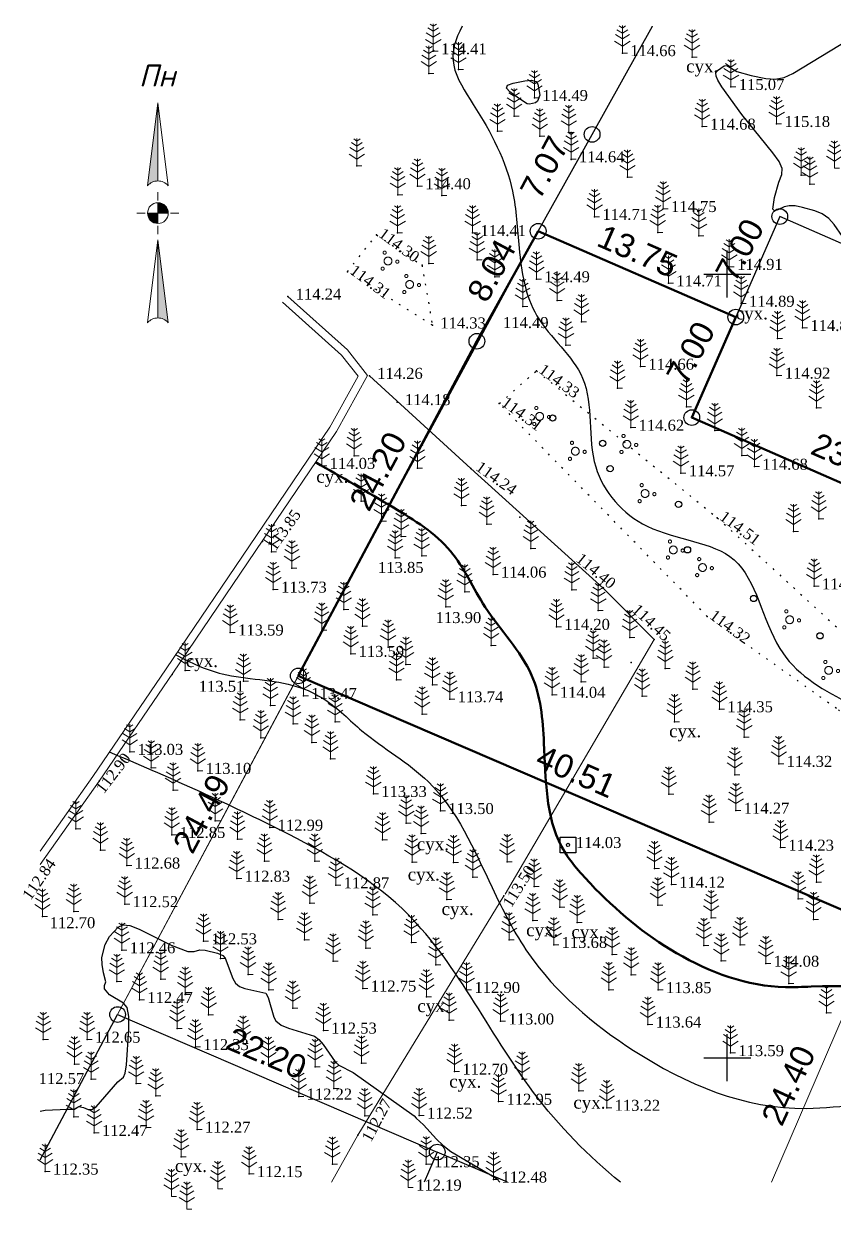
# Model space of a CAD drawing. Header units: millimetres. Extents: x 5405405.1 to 5405491.6, y 5524890.3 to 5524967.4.
# Drawn here: x 5405405.1 to 5405456.8, y 5524890.3 to 5524966 of the extents above; entities that cross this region are included whole.
import ezdxf
from ezdxf.enums import TextEntityAlignment as Align

# ---------------------------------------------------------------- set-up
doc = ezdxf.new("R2010")
doc.units = ezdxf.units.MM
doc.set_wipeout_variables(frame=1)
doc.linetypes.add('HIDDEN', pattern=[0.5, 0, -0.5])
doc.linetypes.add('суцільна', pattern=[50, 50, 0])
for name, color, linetype, lineweight in [('#Лист (текст_ПН)', 250, 'Continuous', 0), ('#Штамп', 250, 'Continuous', 0), ('11900000', 1, 'Continuous', 30), ('82323000', 185, 'Сеточный', 20), ('Контур', 7, 'HIDDEN', 30), ('ограждение', 7, 'ZABOR', 20), ('Ограждения', 7, 'ЗаборДерПр', 20), ('ТОЧКИ', 7, 'Continuous', 30), ('усл. знак', 7, 'суцільна', 20)]:
    doc.layers.add(name, color=color, linetype=linetype, lineweight=lineweight)
for name, color, linetype in [('SC007', 7, 'Continuous'), ('горизонтали', 42, 'Continuous'), ('Ділянки_Межі', 10, 'Continuous'), ('надписи', 7, 'Continuous'), ('отметки', 7, 'Continuous'), ('промеры', 185, 'Continuous'), ('Растительность', 7, 'Continuous')]:
    doc.layers.add(name, color=color, linetype=linetype)
doc.styles.get("Standard").update_dxf_attribs({"font": 'arial.ttf'})
doc.styles.add('times', font='times.ttf')
doc.styles.add('Мой_Топо', font='isocpeui.ttf')
doc.linetypes.add('ZABOR', pattern='A,1,-0.1,[132,ltypeshp.shx,S=0.25,R=0,X=-0.1,Y=0],-0.4,1', length=2.5)
doc.linetypes.add('ЗаборДерПр', pattern='A,1,[130,ltypeshp.shx,S=0.25,R=0,X=0,Y=-0.25],1.5', length=2.5)
doc.linetypes.add('Сеточный', pattern='A,2.2,["<",Standard,S=0.5,R=90,X=0,Y=0],2.2,["<",Standard,S=0.5,R=270,X=-0.5,Y=0],0.1', length=4.5)

# ---------------------------------------------------------------- blocks, each defined once
blk = doc.blocks.new('A$C51FE15A3')
at = {"layer": 'Растительность', "color": 94, "lineweight": 0}
for points in [[(-0.201, 1.726), (0, 1.584), (0.201, 1.726)], [(0, 1.75), (0, 0), (0.319, 0)], [(-0.447, 1.172), (0, 0.895), (0.447, 1.172)], [(-0.343, 1.489), (0, 1.267), (0.343, 1.489)], [(-0.493, 0.753), (0, 0.444), (0.493, 0.753)]]:
    blk.add_lwpolyline(points, dxfattribs=at)
blk = doc.blocks.new('SYMBOL902')
at = {"layer": 'SC007'}
blk.add_lwpolyline([(-1.25, -1.25), (-1.25, 1.25), (1.25, 1.25), (1.25, -1.25)], close=True, dxfattribs=at)
blk.add_circle((0, 0), 0.25, dxfattribs=at)
blk = doc.blocks.new('A$C72385B22')
at = {"layer": 'усл. знак'}
for centre, radius in [((0, 0), 0.625), ((-0.02, 1.49), 0.25), ((-1.29, -0.64), 0.25), ((1.28, -0.76), 0.25)]:
    blk.add_circle(centre, radius, dxfattribs=at)
blk = doc.blocks.new('*U5')
at = {"color": 0}
for points in [[(-0.113, 0), (-0.109, -0.029), (-0.097, -0.056)], [(-0.113, 0), (-0.097, -0.056), (0, 0)], [(-0.097, -0.056), (0, -0.113), (0, 0)], [(-0.097, -0.056), (-0.08, -0.08), (-0.056, -0.097)], [(-0.097, -0.056), (-0.056, -0.097), (0, -0.113)], [(-0.056, -0.097), (-0.029, -0.109), (0, -0.113)]]:
    blk.add_solid(points, dxfattribs=at)
blk = doc.blocks.new('*U6')
at = {"color": 0}
for points in [[(0, 0), (0.097, 0.056), (0, 0.113)], [(0.097, 0.056), (0.029, 0.109), (0, 0.113)], [(0, 0), (0.113, 0), (0.097, 0.056)], [(0.097, 0.056), (0.056, 0.097), (0.029, 0.109)], [(0.097, 0.056), (0.08, 0.08), (0.056, 0.097)], [(0.113, 0), (0.109, 0.029), (0.097, 0.056)]]:
    blk.add_solid(points, dxfattribs=at)
blk = doc.blocks.new('*U7')
at = {"color": 0}
for points in [[(0, -1.136), (0.021, -1.138), (0, -0.288)], [(0.021, -1.138), (0.042, -1.142), (0, -0.288)], [(0.042, -1.142), (0.062, -1.15), (0, -0.288)], [(0.062, -1.15), (0.081, -1.16), (0, -0.288)], [(0.081, -1.16), (0.098, -1.173), (0, -0.288)], [(0.098, -1.173), (0.113, -1.188), (0, -0.288)]]:
    blk.add_solid(points, dxfattribs=at)
blk = doc.blocks.new('*U8')
at = {"color": 0}
for points in [[(-0.113, 0.297), (-0.098, 0.312), (0, 1.197)], [(-0.098, 0.312), (-0.081, 0.325), (0, 1.197)], [(-0.081, 0.325), (-0.062, 0.335), (0, 1.197)], [(-0.062, 0.335), (-0.042, 0.343), (0, 1.197)], [(-0.042, 0.343), (-0.021, 0.347), (0, 1.197)], [(-0.021, 0.347), (0, 0.349), (0, 1.197)]]:
    blk.add_solid(points, dxfattribs=at)
blk = doc.blocks.new('#Північ')
at = {"color": 7}
blk.add_wipeout([(-2.901, 10.635), (2.901, 10.635), (2.901, -7.981), (-2.901, -7.981)], dxfattribs=at).dxf.layer = '#Лист (текст_ПН)'
at = {"layer": '#Лист (текст_ПН)'}
for p, q in [((-0.663, 1.748), (0, 7.043)), ((0, 7.043), (0, 2.052)), ((0, 7.043), (0.663, 1.748)), ((0, 1.337), (0, 0.807)), ((-1.337, 0), (-0.807, 0)), ((-0.662, 0), (0.662, 0)), ((0, 0.662), (0, -0.662)), ((1.337, 0), (0.807, 0)), ((0, -1.337), (0, -0.807)), ((-0.663, -6.99), (0, -1.695)), ((0, -1.695), (0.663, -6.99)), ((0, -1.695), (0, -6.686))]:
    blk.add_line(p, q, dxfattribs=at)
at = {"layer": '#Лист (текст_ПН)', "flags": 128}
for points in [[(0, 7.043), (-0.663, 1.748, -0.218585), (0, 2.052)], [(0, 0), (-0.662, 0, 0.414214), (0, -0.662)]]:
    blk.add_lwpolyline(points, format="xyb", close=True, dxfattribs=at)
at = {"layer": '#Лист (текст_ПН)'}
blk.add_circle((0, 0), 0.662, dxfattribs=at)
for centre in [(0, 1.178), (0, -7.56)]:
    blk.add_arc(centre, 0.874, 40.67981, 139.32019, dxfattribs=at)
at = {"layer": '#Лист (текст_ПН)', "xscale": 5.883850111352785, "yscale": 5.883850111352785, "zscale": 5.883850111352785}
for name in ['*U8', '*U5', '*U6', '*U7']:
    blk.add_blockref(name, (0, 0), dxfattribs=at)
at = {"layer": '#Лист (текст_ПН)', "style": 'Мой_Топо'}
blk.add_text('Пн', height=1.4, dxfattribs=at).set_placement((-1.217, 8.077))

msp = doc.modelspace()

# ---------------------------------------------------------------- linework, layer by layer
at = {"layer": '11900000', "color": 7}
for points in [[(5405450, 5524948.5, 0), (5405450, 5524951.5, 0)], [(5405450, 5524948.5, 0), (5405450, 5524951.5, 0)], [(5405448.5, 5524950, 0), (5405451.5, 5524950, 0)], [(5405448.5, 5524950, 0), (5405451.5, 5524950, 0)], [(5405450, 5524898.5, 0), (5405450, 5524901.5, 0)], [(5405450, 5524898.5, 0), (5405450, 5524901.5, 0)], [(5405448.5, 5524900, 0), (5405451.5, 5524900, 0)], [(5405448.5, 5524900, 0), (5405451.5, 5524900, 0)]]:
    msp.add_polyline3d(points, dxfattribs=at)
at = {"layer": '82323000', "color": 7}
for points, elevation in [([(5405427.17, 5524943.514), (5405433.636, 5524937.599), (5405442.087, 5524929.95), (5405445.347, 5524926.687), (5405435.83, 5524910.43)], 114.265), ([(5405435.741, 5524910.343), (5405426.441, 5524895.071), (5405424.754, 5524892.056)], 114.18)]:
    msp.add_lwpolyline(points, dxfattribs=dict(at, elevation=elevation))
at = {"layer": 'горизонтали', "color": 32}
for points in [[(5405457.887, 5524951.622, 115), (5405456.827, 5524953.152, 115), (5405456.477, 5524953.552, 115), (5405456.067, 5524953.842, 115), (5405455.587, 5524954.032, 115), (5405454.807, 5524954.252, 115), (5405454.337, 5524954.342, 115), (5405453.947, 5524954.352, 115), (5405453.637, 5524954.282, 115), (5405453.237, 5524954.092, 115), (5405453.027, 5524954.042, 115), (5405452.917, 5524954.142, 115), (5405453.017, 5524954.872, 115), (5405453.287, 5524955.852, 115), (5405453.477, 5524956.342, 115), (5405453.497, 5524956.722, 115), (5405453.307, 5524957.182, 115), (5405452.917, 5524957.732, 115), (5405450.937, 5524960.182, 115), (5405449.667, 5524961.942, 115), (5405449.397, 5524962.362, 115), (5405449.287, 5524962.622, 115), (5405449.277, 5524962.832, 115), (5405449.387, 5524962.992, 115), (5405449.807, 5524963.292, 115), (5405449.977, 5524963.302, 115), (5405450.617, 5524962.912, 115), (5405451.537, 5524962.662, 115), (5405452.457, 5524962.482, 115), (5405453.057, 5524962.432, 115), (5405453.637, 5524962.532, 115), (5405454.197, 5524962.792, 115), (5405458.957, 5524965.682, 115)], [(5405406.166, 5524896.587, 112.5), (5405406.487, 5524896.662, 112.5), (5405407.907, 5524896.722, 112.5), (5405408.337, 5524896.732, 112.5), (5405408.627, 5524896.892, 112.5), (5405408.937, 5524896.822, 112.5), (5405409.237, 5524896.702, 112.5), (5405409.457, 5524896.702, 112.5), (5405409.737, 5524896.872, 112.5), (5405411.117, 5524898.472, 112.5), (5405411.477, 5524898.762, 112.5), (5405411.597, 5524899.012, 112.5), (5405411.687, 5524899.542, 112.5), (5405411.837, 5524901.802, 112.5), (5405411.837, 5524902.632, 112.5), (5405411.717, 5524903.202, 112.5), (5405411.477, 5524903.492, 112.5), (5405410.597, 5524904.022, 112.5), (5405410.277, 5524904.402, 112.5), (5405410.277, 5524904.602, 112.5), (5405410.357, 5524904.852, 112.5), (5405410.217, 5524905.412, 112.5), (5405410.117, 5524905.942, 112.5), (5405410.097, 5524906.402, 112.5), (5405410.327, 5524907.232, 112.5), (5405410.597, 5524907.732, 112.5), (5405411.147, 5524908.342, 112.5), (5405411.457, 5524908.482, 112.5), (5405411.897, 5524908.442, 112.5), (5405412.487, 5524908.202, 112.5), (5405414.537, 5524907.182, 112.5), (5405415.597, 5524906.782, 112.5), (5405415.987, 5524906.772, 112.5), (5405416.347, 5524906.882, 112.5), (5405416.697, 5524906.872, 112.5), (5405417.477, 5524906.672, 112.5), (5405417.827, 5524906.522, 112.5), (5405417.977, 5524906.362, 112.5), (5405418.467, 5524905.052, 112.5), (5405418.637, 5524904.752, 112.5), (5405418.897, 5524904.542, 112.5), (5405419.237, 5524904.412, 112.5), (5405420.557, 5524904.122, 112.5), (5405420.707, 5524903.842, 112.5), (5405421.087, 5524902.592, 112.5), (5405421.207, 5524902.352, 112.5), (5405421.547, 5524902.082, 112.5), (5405422.017, 5524901.882, 112.5), (5405423.667, 5524901.372, 112.5), (5405423.947, 5524901.172, 112.5), (5405424.227, 5524900.852, 112.5), (5405424.997, 5524899.752, 112.5), (5405425.217, 5524899.532, 112.5), (5405426.147, 5524899.062, 112.5), (5405430.037, 5524896.292, 112.5), (5405430.167, 5524896.142, 112.5), (5405430.627, 5524895.732, 112.5), (5405431.447, 5524894.812, 112.5), (5405431.857, 5524894.422, 112.5), (5405432.377, 5524894.022, 112.5), (5405435.147, 5524892.392, 112.5), (5405435.307, 5524892.272, 112.5), (5405435.496, 5524892.056, 112.5)]]:
    msp.add_polyline3d(points, dxfattribs=at)
msp.add_polyline3d([(5405438.047, 5524961.412, 114.5), (5405437.907, 5524961.022, 114.5), (5405437.767, 5524960.912, 114.5), (5405437.397, 5524960.832, 114.5), (5405437.237, 5524960.862, 114.5), (5405436.677, 5524961.212, 114.5), (5405436.127, 5524961.622, 114.5), (5405435.917, 5524961.862, 114.5), (5405435.987, 5524962.052, 114.5), (5405436.337, 5524962.172, 114.5), (5405437.097, 5524962.322, 114.5), (5405437.517, 5524962.362, 114.5), (5405437.797, 5524962.292, 114.5), (5405437.927, 5524962.122, 114.5), (5405438.047, 5524961.412, 114.5)], close=True, dxfattribs=at)
for points, knots in [([(5405433.102, 5524965.809), (5405432.628, 5524964.995), (5405432.152, 5524963.315), (5405434.505, 5524959.837), (5405436.467, 5524956.149), (5405436.671, 5524951.392), (5405437.369, 5524946.928), (5405441.86, 5524943.511), (5405440.684, 5524937.671), (5405444.794, 5524933.035), (5405451.566, 5524932.913), (5405452.841, 5524923.414), (5405462.376, 5524921.694), (5405467.678, 5524915.219), (5405474.332, 5524911.065), (5405480.954, 5524910.859), (5405487.202, 5524910.737), (5405488.436, 5524913.394), (5405488.91, 5524914.146)], [563.661702, 563.661702, 563.661702, 563.661702, 566.458675, 569.254458, 575.329889, 578.985082, 583.444079, 588.386683, 594.103196, 599.108283, 605.048663, 611.412942, 622.521559, 629.692846, 636.424411, 645.037599, 650.155211, 652.763033, 652.763033, 652.763033, 652.763033]), ([(5405414.818, 5524925.709), (5405415.772, 5524925.193), (5405418.223, 5524924.084), (5405421.698, 5524924.182), (5405424.74, 5524922.757), (5405427.138, 5524920.233), (5405432.042, 5524917.524), (5405434.513, 5524911.736), (5405437.788, 5524905.243), (5405444.44, 5524899.573), (5405453.206, 5524895.816), (5405462.487, 5524898.046), (5405468.665, 5524890.189), (5405477.912, 5524894.346), (5405484.864, 5524893.645), (5405488.147, 5524892.418), (5405488.91, 5524892.111)], [2.090237, 2.090237, 2.090237, 2.090237, 5.312599, 10.182619, 12.112589, 15.209294, 20.531766, 28.423343, 33.238106, 42.351864, 53.987263, 60.5812, 68.695045, 78.614199, 86.783744, 89.281601, 89.281601, 89.281601, 89.281601]), ([(5405443.203, 5524892.056), (5405441.138, 5524893.725), (5405435.846, 5524899.145), (5405431.385, 5524909.209), (5405420.694, 5524915.101), (5405414.239, 5524917.947), (5405410.59, 5524919.503)], [282.027126, 282.027126, 282.027126, 282.027126, 289.957635, 304.382942, 313.620797, 325.584809, 325.584809, 325.584809, 325.584809])]:
    msp.add_open_spline(points, degree=3, knots=knots, dxfattribs=at)
at = {"layer": 'горизонтали', "color": 32, "lineweight": 50}
msp.add_open_spline([(5405488.91, 5524899.78), (5405487.089, 5524900.575), (5405483.378, 5524904.35), (5405475.07, 5524904.101), (5405465.673, 5524904.056), (5405458.644, 5524904.734), (5405451.834, 5524904.358), (5405446.555, 5524906.313), (5405442.168, 5524910.026), (5405438.386, 5524914.341), (5405438.447, 5524919.318), (5405437.93, 5524924.895), (5405434.484, 5524928.293), (5405432.616, 5524932.718), (5405428.364, 5524935.336), (5405425.389, 5524937.054), (5405423.745, 5524937.988)], degree=3, knots=[238.387338, 238.387338, 238.387338, 238.387338, 244.213134, 253.624228, 261.428369, 272.933051, 274.584334, 281.85809, 288.915218, 291.908367, 298.615428, 303.009483, 308.272559, 312.478888, 317.055186, 322.755025, 322.755025, 322.755025, 322.755025], dxfattribs=at)
at = {"layer": 'Ділянки_Межі', "lineweight": 25}
for points in [[(5405476.152, 5524965.809), (5405468.029, 5524947.243), (5405453.355, 5524953.667), (5405450.548, 5524947.255), (5405437.94, 5524952.731)], [(5405437.94, 5524952.731), (5405441.382, 5524958.909), (5405445.225, 5524965.809)], [(5405488.91, 5524938.101), (5405485.638, 5524939.534), (5405468.029, 5524947.243), (5405453.355, 5524953.667), (5405450.548, 5524947.255), (5405447.741, 5524940.842), (5405469.694, 5524931.231), (5405488.91, 5524922.818)], [(5405435.982, 5524892.056), (5405431.505, 5524893.983), (5405430.672, 5524892.056)]]:
    msp.add_lwpolyline(points, dxfattribs=at)
at = {"layer": 'Ділянки_Межі', "lineweight": 50}
msp.add_lwpolyline([(5405422.638, 5524924.363), (5405434.03, 5524945.71), (5405437.94, 5524952.731), (5405450.548, 5524947.255), (5405447.741, 5524940.842), (5405469.694, 5524931.231), (5405459.846, 5524908.351)], close=True, dxfattribs=at)
at = {"layer": 'Ділянки_Межі', "lineweight": 0}
for points in [[(5405411.109, 5524902.76), (5405422.638, 5524924.363), (5405459.846, 5524908.351), (5405452.833, 5524892.056)], [(5405452.833, 5524892.056), (5405459.846, 5524908.351), (5405488.91, 5524895.844)], [(5405435.982, 5524892.056), (5405431.505, 5524893.983), (5405411.109, 5524902.76)]]:
    msp.add_lwpolyline(points, dxfattribs=at)
at = {"layer": 'Ділянки_Межі'}
msp.add_lwpolyline([(5405406.166, 5524893.497), (5405411.109, 5524902.76), (5405431.505, 5524893.983), (5405430.672, 5524892.056)], dxfattribs=at)
at = {"layer": 'Контур', "color": 7, "linetype": 'HIDDEN'}
for points, elevation in [([(5405425.779, 5524950.149), (5405427.618, 5524952.495), (5405430.531, 5524950.561), (5405431.195, 5524946.729), (5405425.779, 5524950.149)], 114.311), ([(5405475.316, 5524907.356), (5405456.979, 5524922.281), (5405448.731, 5524928.148), (5405435.462, 5524941.734), (5405437.83, 5524943.827), (5405449.367, 5524934.449), (5405459.02, 5524925.611), (5405470.07, 5524917.59), (5405479.143, 5524909.781)], 113.339)]:
    msp.add_lwpolyline(points, dxfattribs=dict(at, elevation=elevation))
at = {"layer": 'ограждение', "color": 7, "linetype": 'ЗаборДерПр'}
for points, elevation in [([(5405406.166, 5524893.497), (5405411.407, 5524903.317), (5405417.815, 5524915.325), (5405427.002, 5524932.527), (5405437.933, 5524952.734), (5405443.298, 5524962.351), (5405445.224, 5524965.809)], 107.24), ([(5405421.974, 5524948.569), (5405425.767, 5524945.17), (5405427.046, 5524943.529), (5405425.074, 5524939.947)], 101.569), ([(5405425.074, 5524939.947), (5405420.38, 5524933.03), (5405414.63, 5524924.54), (5405409.936, 5524917.657), (5405406.166, 5524912.324)], 101.569)]:
    msp.add_lwpolyline(points, dxfattribs=dict(at, elevation=elevation))
at = {"layer": 'ограждение', "color": 7, "linetype": 'ByBlock', "elevation": 101.569}
msp.add_lwpolyline([(5405424.66, 5524940.228), (5405419.966, 5524933.311), (5405414.216, 5524924.821), (5405409.525, 5524917.942), (5405406.166, 5524913.19)], dxfattribs=at)
at = {"layer": 'Ограждения', "color": 7, "linetype": 'ByBlock', "ltscale": 0.4, "elevation": 101.569}
msp.add_lwpolyline([(5405421.64, 5524948.197), (5405425.4, 5524944.827), (5405426.449, 5524943.482), (5405424.636, 5524940.188)], dxfattribs=at)
at = {"layer": 'отметки', "color": 7}
for p in [(5405431.249, 5524964.219, 114.41), (5405443.312, 5524964.099, 114.657), (5405447.755, 5524963.843, 114.919), (5405430.967, 5524962.799, 114.406), (5405432.859, 5524963.044, 114.514), (5405450.239, 5524961.94, 115.065), (5405437.706, 5524961.244, 114.489), (5405436.409, 5524960.078, 114.518), (5405435.339, 5524959.108, 114.508), (5405439.894, 5524959.026, 114.601), (5405448.409, 5524959.412, 114.68), (5405453.155, 5524959.582, 115.181), (5405438.04, 5524958.8, 114.566), (5405426.376, 5524956.893, 114.447), (5405440.038, 5524957.312, 114.632), (5405440.039, 5524957.327, 114.641), (5405443.635, 5524956.175, 114.708), (5405454.726, 5524956.312, 115.065), (5405430.236, 5524955.609, 114.399), (5405455.279, 5524955.728, 115.03), (5405428.986, 5524955.046, 114.358), (5405431.803, 5524955.007, 114.374), (5405441.541, 5524953.655, 114.709), (5405445.917, 5524954.155, 114.745), (5405427.618, 5524952.495, 114.296), (5405428.973, 5524952.629, 114.378), (5405433.759, 5524952.621, 114.412), (5405445.566, 5524952.653, 114.833), (5405448.197, 5524952.435, 114.802), (5405430.956, 5524950.676, 114.402), (5405434.041, 5524950.906, 114.416), (5405425.779, 5524950.149, 114.311), (5405430.531, 5524950.561, 114.385), (5405435.183, 5524949.815, 114.43), (5405450.135, 5524950.466, 114.906), (5405437.83, 5524949.677, 114.489), (5405446.253, 5524949.413, 114.708), (5405421.974, 5524948.569, 114.237), (5405439.151, 5524948.32, 114.543), (5405436.959, 5524947.929, 114.489), (5405450.893, 5524948.112, 114.894), (5405440.7, 5524946.956, 114.513), (5405431.195, 5524946.729, 114.329), (5405454.809, 5524946.565, 114.834), (5405439.715, 5524945.457, 114.509), (5405453.219, 5524945.885, 114.89), (5405437.83, 5524943.827, 114.335), (5405444.473, 5524944.1, 114.662), (5405427.17, 5524943.514, 114.265), (5405453.174, 5524943.527, 114.916), (5405443.006, 5524942.711, 114.583), (5405428.938, 5524941.836, 114.18), (5405435.462, 5524941.734, 114.308), (5405447.394, 5524941.522, 114.643), (5405455.702, 5524941.456, 114.962), (5405443.846, 5524940.202, 114.624), (5405449.214, 5524940.008, 114.651), (5405424.139, 5524937.769, 114.025), (5405426.203, 5524938.412, 114.049), (5405450.927, 5524938.429, 114.673), (5405451.739, 5524937.712, 114.679), (5405430.242, 5524937.607, 114.149), (5405433.636, 5524937.599, 114.245), (5405447.052, 5524937.299, 114.573), (5405426.643, 5524935.51, 113.976), (5405433.044, 5524935.228, 114.171), (5405427.95, 5524934.235, 113.921), (5405434.659, 5524934.045, 114.198), (5405436.781, 5524934.481, 114.271), (5405449.367, 5524934.449, 114.513), (5405455.841, 5524934.387, 114.758), (5405429.196, 5524933.248, 113.927), (5405454.231, 5524933.578, 114.764), (5405420.348, 5524932.94, 113.853), (5405437.468, 5524932.5, 114.3), (5405420.935, 5524932.284, 113.805), (5405428.818, 5524931.891, 113.846), (5405430.509, 5524932.023, 113.908), (5405422.234, 5524931.246, 113.788), (5405435.062, 5524930.834, 114.056), (5405421.043, 5524929.877, 113.729), (5405433.255, 5524929.722, 114.008), (5405440.086, 5524929.846, 114.325), (5405442.087, 5524929.95, 114.396), (5405455.548, 5524930.082, 114.711), (5405432.042, 5524928.769, 113.905), (5405425.538, 5524928.6, 113.71), (5405441.776, 5524928.535, 114.341), (5405448.731, 5524928.148, 114.316), (5405418.3, 5524927.142, 113.592), (5405424.14, 5524927.272, 113.652), (5405426.727, 5524927.545, 113.689), (5405439.109, 5524927.501, 114.199), (5405443.787, 5524926.813, 114.392), (5405445.347, 5524926.687, 114.448), (5405425.983, 5524925.779, 113.586), (5405428.363, 5524926.195, 113.691), (5405434.944, 5524926.31, 113.947), (5405429.508, 5524925.097, 113.688), (5405441.448, 5524925.504, 114.259), (5405442.142, 5524924.912, 114.218), (5405443.88, 5524925.214, 114.418), (5405414.598, 5524924.453, 113.496), (5405415.42, 5524924.714, 113.443), (5405428.899, 5524924.107, 113.67), (5405446.049, 5524924.842, 114.426), (5405419.134, 5524924.018, 113.512), (5405431.19, 5524923.79, 113.699), (5405440.687, 5524923.987, 114.223), (5405447.804, 5524923.519, 114.395), (5405422.962, 5524923.093, 113.47), (5405432.308, 5524922.88, 113.737), (5405438.824, 5524923.164, 114.04), (5405444.575, 5524923.062, 114.307), (5405420.859, 5524922.472, 113.411), (5405430.54, 5524921.929, 113.584), (5405449.506, 5524922.247, 114.353), (5405418.939, 5524921.559, 113.322), (5405422.301, 5524921.302, 113.434), (5405424.986, 5524921.428, 113.496), (5405446.639, 5524921.44, 114.366), (5405420.252, 5524920.419, 113.338), (5405451.09, 5524920.456, 114.293), (5405423.51, 5524920.125, 113.421), (5405411.888, 5524919.525, 113.028), (5405424.693, 5524919.076, 113.381), (5405413.253, 5524918.489, 113.044), (5405416.23, 5524918.312, 113.103), (5405450.485, 5524918.057, 114.244), (5405453.292, 5524918.761, 114.322), (5405409.936, 5524917.657, 112.896), (5405414.645, 5524917.078, 112.915), (5405427.427, 5524916.838, 113.327), (5405446.274, 5524916.818, 114.27), (5405417.334, 5524915.127, 112.929), (5405431.7, 5524915.751, 113.499), (5405448.84, 5524915.029, 114.234), (5405450.555, 5524915.77, 114.274), (5405408.451, 5524914.614, 112.795), (5405420.815, 5524914.691, 112.99), (5405429.526, 5524914.976, 113.289), (5405430.471, 5524914.319, 113.319), (5405414.575, 5524914.226, 112.854), (5405418.757, 5524913.952, 112.921), (5405428.018, 5524913.909, 113.145), (5405410.013, 5524913.255, 112.704), (5405453.403, 5524913.414, 114.23), (5405411.694, 5524912.272, 112.683), (5405420.479, 5524912.546, 112.882), (5405420.48, 5524912.544, 112.875), (5405423.687, 5524912.544, 112.968), (5405429.897, 5524912.486, 113.207), (5405432.549, 5524912.453, 113.446), (5405435.968, 5524912.509, 113.721), (5405445.365, 5524912.073, 114.222), (5405418.709, 5524911.434, 112.829), (5405433.782, 5524911.534, 113.466), (5405425.034, 5524911.009, 112.871), (5405437.681, 5524910.938, 113.809), (5405446.437, 5524911.055, 114.117), (5405455.693, 5524911.206, 114.193), (5405411.563, 5524909.811, 112.522), (5405423.383, 5524909.855, 112.76), (5405432.121, 5524910.092, 113.127), (5405435.741, 5524910.343, 113.504), (5405445.582, 5524909.746, 114.177), (5405454.521, 5524910.136, 114.133), (5405406.313, 5524909.019, 112.695), (5405408.312, 5524909.338, 112.584), (5405427.383, 5524909.118, 112.929), (5405439.318, 5524909.62, 113.846), (5405421.358, 5524908.82, 112.732), (5405437.592, 5524908.752, 113.665), (5405440.436, 5524908.627, 113.86), (5405448.976, 5524908.935, 114.177), (5405455.507, 5524908.825, 114.136), (5405423.026, 5524907.526, 112.708), (5405436.088, 5524907.521, 113.445), (5405411.388, 5524906.869, 112.464), (5405416.595, 5524907.437, 112.525), (5405426.95, 5524906.999, 112.704), (5405429.857, 5524907.349, 112.952), (5405438.935, 5524907.208, 113.68), (5405448.519, 5524907.159, 114.065), (5405450.82, 5524907.214, 114.123), (5405417.679, 5524906.332, 112.484), (5405424.86, 5524906.17, 112.775), (5405442.651, 5524906.586, 113.895), (5405449.622, 5524906.176, 114.01), (5405452.464, 5524906.012, 114.078), (5405419.432, 5524905.322, 112.552), (5405431.416, 5524905.926, 112.908), (5405443.877, 5524905.296, 113.832), (5405411.064, 5524904.869, 112.453), (5405413.859, 5524905.019, 112.442), (5405453.924, 5524904.741, 114.028), (5405412.503, 5524903.696, 112.468), (5405415.423, 5524904.043, 112.359), (5405420.75, 5524904.327, 112.512), (5405426.761, 5524904.426, 112.752), (5405430.813, 5524903.893, 112.813), (5405433.376, 5524904.337, 112.9), (5405442.45, 5524904.344, 113.682), (5405445.591, 5524904.326, 113.852), (5405422.283, 5524903.16, 112.589), (5405416.917, 5524902.749, 112.383), (5405432.263, 5524902.393, 112.786), (5405435.546, 5524902.327, 113.001), (5405456.333, 5524902.86, 113.903), (5405414.918, 5524901.876, 112.365), (5405424.235, 5524901.746, 112.532), (5405444.944, 5524902.131, 113.636), (5405406.372, 5524901.164, 112.691), (5405409.162, 5524901.164, 112.65), (5405416.072, 5524900.692, 112.333), (5405419.118, 5524900.921, 112.344), (5405450.212, 5524900.307, 113.591), (5405408.355, 5524899.604, 112.635), (5405420.735, 5524899.583, 112.329), (5405423.723, 5524899.431, 112.424), (5405426.676, 5524899.659, 112.587), (5405409.419, 5524898.633, 112.551), (5405432.61, 5524899.131, 112.704), (5405436.916, 5524898.628, 112.976), (5405412.301, 5524898.353, 112.463), (5405424.91, 5524898.041, 112.328), (5405440.528, 5524897.898, 113.106), (5405413.542, 5524897.565, 112.295), (5405413.55, 5524897.567, 112.284), (5405422.663, 5524897.536, 112.223), (5405435.419, 5524897.207, 112.953), (5405408.312, 5524896.229, 112.478), (5405426.881, 5524896.304, 112.31), (5405430.354, 5524896.323, 112.519), (5405442.314, 5524896.817, 113.217), (5405412.922, 5524895.551, 112.413), (5405416.178, 5524895.429, 112.267), (5405409.614, 5524895.213, 112.466), (5405426.441, 5524895.071, 112.273), (5405415.162, 5524893.683, 112.237), (5405424.812, 5524893.215, 112.149), (5405430.798, 5524893.223, 112.346), (5405406.488, 5524892.752, 112.348), (5405419.498, 5524892.588, 112.147), (5405435.1, 5524892.242, 112.485)]:
    msp.add_point(p, dxfattribs=at)
at = {"layer": 'Растительность', "color": 7}
for centre in [(5405438.86, 5524940.813), (5405442.056, 5524939.201), (5405442.53, 5524937.589), (5405446.896, 5524935.312), (5405447.466, 5524932.404), (5405451.692, 5524929.302, 114.5), (5405455.923, 5524926.92)]:
    msp.add_circle(centre, 0.2, dxfattribs=at)
at = {"layer": 'ТОЧКИ'}
for centre in [(5405441.382, 5524958.909, 107.24), (5405453.355, 5524953.667), (5405437.94, 5524952.731), (5405450.548, 5524947.255), (5405434.03, 5524945.71), (5405447.741, 5524940.842), (5405422.638, 5524924.363), (5405411.109, 5524902.76), (5405431.505, 5524893.983)]:
    msp.add_circle(centre, 0.5, dxfattribs=at)

# ---------------------------------------------------------------- block references
at = {"layer": 'отметки', "color": 7, "xscale": 0.400000000372529, "yscale": 0.400000000372529, "zscale": 0.400000000372529}
msp.add_blockref('SYMBOL902', (5405439.843, 5524913.582, 114.033), dxfattribs=at)
at = {"layer": 'Растительность', "color": 7}
for p in [(5405431.249, 5524964.219, 114.41), (5405443.312, 5524964.099, 114.657), (5405447.755, 5524963.843, 114.919), (5405430.967, 5524962.799, 114.406), (5405432.859, 5524963.044, 114.514), (5405450.239, 5524961.94, 115.065), (5405437.706, 5524961.244, 114.489), (5405436.409, 5524960.078, 114.518), (5405448.409, 5524959.412, 114.68), (5405453.155, 5524959.582, 115.181), (5405435.339, 5524959.108, 114.508), (5405438.04, 5524958.8, 114.566), (5405439.894, 5524959.026, 114.601), (5405440.039, 5524957.327, 114.641), (5405426.376, 5524956.893, 114.447), (5405456.837, 5524956.757, 115.273), (5405443.635, 5524956.175, 114.708), (5405454.726, 5524956.312, 115.065), (5405455.279, 5524955.728, 115.03), (5405428.986, 5524955.046, 114.358), (5405430.236, 5524955.609, 114.399), (5405431.803, 5524955.007, 114.374), (5405445.917, 5524954.155, 114.745), (5405441.541, 5524953.655, 114.709), (5405428.973, 5524952.629, 114.378), (5405433.759, 5524952.621, 114.412), (5405445.566, 5524952.653, 114.833), (5405448.197, 5524952.435, 114.802), (5405430.956, 5524950.676, 114.402), (5405434.041, 5524950.906, 114.416), (5405450.135, 5524950.466, 114.906), (5405435.183, 5524949.815, 114.43), (5405437.83, 5524949.677, 114.489), (5405446.253, 5524949.413, 114.708), (5405439.151, 5524948.32, 114.543), (5405450.893, 5524948.112, 114.894), (5405436.959, 5524947.929, 114.489), (5405440.7, 5524946.956, 114.513), (5405454.809, 5524946.565, 114.834), (5405453.219, 5524945.885, 114.89), (5405439.715, 5524945.457, 114.509), (5405444.473, 5524944.1, 114.662), (5405453.174, 5524943.527, 114.916), (5405443.006, 5524942.711, 114.583), (5405447.394, 5524941.522, 114.643), (5405455.702, 5524941.456, 114.962), (5405443.846, 5524940.202, 114.624), (5405449.214, 5524940.008, 114.651), (5405426.203, 5524938.412, 114.049), (5405450.927, 5524938.429, 114.673), (5405424.139, 5524937.769, 114.025), (5405430.242, 5524937.607, 114.149), (5405451.739, 5524937.712, 114.679), (5405447.052, 5524937.299, 114.573), (5405426.643, 5524935.51, 113.976), (5405433.044, 5524935.228, 114.171), (5405427.95, 5524934.235, 113.921), (5405434.659, 5524934.045, 114.198), (5405455.841, 5524934.387, 114.758), (5405429.196, 5524933.248, 113.927), (5405454.231, 5524933.578, 114.764), (5405420.935, 5524932.284, 113.805), (5405437.468, 5524932.5, 114.3), (5405428.818, 5524931.891, 113.846), (5405430.509, 5524932.023, 113.908), (5405422.234, 5524931.246, 113.788), (5405435.062, 5524930.834, 114.056), (5405455.548, 5524930.082, 114.711), (5405421.043, 5524929.877, 113.729), (5405433.255, 5524929.722, 114.008), (5405440.086, 5524929.846, 114.325), (5405425.538, 5524928.6, 113.71), (5405432.042, 5524928.769, 113.905), (5405441.776, 5524928.535, 114.341), (5405418.3, 5524927.142, 113.592), (5405424.14, 5524927.272, 113.652), (5405426.727, 5524927.545, 113.689), (5405439.109, 5524927.501, 114.199), (5405428.363, 5524926.195, 113.691), (5405434.944, 5524926.31, 113.947), (5405443.787, 5524926.813, 114.392), (5405425.983, 5524925.779, 113.586), (5405441.448, 5524925.504, 114.259), (5405415.42, 5524924.714, 113.443), (5405429.508, 5524925.097, 113.688), (5405442.142, 5524924.912, 114.218), (5405446.049, 5524924.842, 114.426), (5405419.134, 5524924.018, 113.512), (5405428.899, 5524924.107, 113.67), (5405440.687, 5524923.987, 114.223), (5405431.19, 5524923.79, 113.699), (5405438.824, 5524923.164, 114.04), (5405447.804, 5524923.519, 114.395), (5405420.859, 5524922.472, 113.411), (5405422.962, 5524923.093, 113.47), (5405432.308, 5524922.88, 113.737), (5405444.575, 5524923.062, 114.307), (5405430.54, 5524921.929, 113.584), (5405449.506, 5524922.247, 114.353), (5405418.939, 5524921.559, 113.322), (5405422.301, 5524921.302, 113.434), (5405424.986, 5524921.428, 113.496), (5405446.639, 5524921.44, 114.366), (5405420.252, 5524920.419, 113.338), (5405423.51, 5524920.125, 113.421), (5405451.09, 5524920.456, 114.293), (5405411.888, 5524919.525, 113.028), (5405424.693, 5524919.076, 113.381), (5405453.292, 5524918.761, 114.322), (5405413.253, 5524918.489, 113.044), (5405416.23, 5524918.312, 113.103), (5405450.485, 5524918.057, 114.244), (5405414.645, 5524917.078, 112.915), (5405427.427, 5524916.838, 113.327), (5405446.274, 5524916.818, 114.27), (5405431.7, 5524915.751, 113.499), (5405450.555, 5524915.77, 114.274), (5405417.334, 5524915.127, 112.929), (5405429.526, 5524914.976, 113.289), (5405448.84, 5524915.029, 114.234), (5405408.451, 5524914.614, 112.795), (5405414.575, 5524914.226, 112.854), (5405420.815, 5524914.691, 112.99), (5405430.471, 5524914.319, 113.319), (5405418.757, 5524913.952, 112.921), (5405428.018, 5524913.909, 113.145), (5405453.403, 5524913.414, 114.23), (5405410.013, 5524913.255, 112.704), (5405420.479, 5524912.546, 112.882), (5405423.687, 5524912.544, 112.968), (5405411.694, 5524912.272, 112.683), (5405429.897, 5524912.486, 113.207), (5405432.549, 5524912.453, 113.446), (5405435.968, 5524912.509, 113.721), (5405445.365, 5524912.073, 114.222), (5405418.709, 5524911.434, 112.829), (5405425.034, 5524911.009, 112.871), (5405433.782, 5524911.534, 113.466), (5405446.437, 5524911.055, 114.117), (5405455.693, 5524911.206, 114.193), (5405437.681, 5524910.938, 113.809), (5405411.563, 5524909.811, 112.522), (5405423.383, 5524909.855, 112.76), (5405432.121, 5524910.092, 113.127), (5405439.318, 5524909.62, 113.846), (5405445.582, 5524909.746, 114.177), (5405454.521, 5524910.136, 114.133), (5405406.313, 5524909.019, 112.695), (5405408.312, 5524909.338, 112.584), (5405421.358, 5524908.82, 112.732), (5405427.383, 5524909.118, 112.929), (5405437.592, 5524908.752, 113.665), (5405448.976, 5524908.935, 114.177), (5405455.507, 5524908.825, 114.136), (5405440.436, 5524908.627, 113.86), (5405416.595, 5524907.437, 112.525), (5405423.026, 5524907.526, 112.708), (5405429.857, 5524907.349, 112.952), (5405436.088, 5524907.521, 113.445), (5405411.388, 5524906.869, 112.464), (5405426.95, 5524906.999, 112.704), (5405438.935, 5524907.208, 113.68), (5405442.651, 5524906.586, 113.895), (5405448.519, 5524907.159, 114.065), (5405450.82, 5524907.214, 114.123), (5405417.679, 5524906.332, 112.484), (5405424.86, 5524906.17, 112.775), (5405431.416, 5524905.926, 112.908), (5405449.622, 5524906.176, 114.01), (5405452.464, 5524906.012, 114.078), (5405413.859, 5524905.019, 112.442), (5405419.432, 5524905.322, 112.552), (5405443.877, 5524905.296, 113.832), (5405411.064, 5524904.869, 112.453), (5405420.75, 5524904.327, 112.512), (5405426.761, 5524904.426, 112.752), (5405433.376, 5524904.337, 112.9), (5405442.45, 5524904.344, 113.682), (5405445.591, 5524904.326, 113.852), (5405453.924, 5524904.741, 114.028), (5405412.503, 5524903.696, 112.468), (5405415.423, 5524904.043, 112.359), (5405430.813, 5524903.893, 112.813), (5405416.917, 5524902.749, 112.383), (5405422.283, 5524903.16, 112.589), (5405456.333, 5524902.86, 113.903), (5405432.263, 5524902.393, 112.786), (5405435.546, 5524902.327, 113.001), (5405444.944, 5524902.131, 113.636), (5405414.918, 5524901.876, 112.365), (5405424.235, 5524901.746, 112.532), (5405406.372, 5524901.164, 112.691), (5405409.162, 5524901.164, 112.65), (5405416.072, 5524900.692, 112.333), (5405419.118, 5524900.921, 112.344), (5405426.676, 5524899.659, 112.587), (5405450.212, 5524900.307, 113.591), (5405408.355, 5524899.604, 112.635), (5405420.735, 5524899.583, 112.329), (5405423.723, 5524899.431, 112.424), (5405432.61, 5524899.131, 112.704), (5405409.419, 5524898.633, 112.551), (5405412.301, 5524898.353, 112.463), (5405436.916, 5524898.628, 112.976), (5405413.542, 5524897.565, 112.295), (5405422.663, 5524897.536, 112.223), (5405424.91, 5524898.041, 112.328), (5405440.528, 5524897.898, 113.106), (5405435.419, 5524897.207, 112.953), (5405442.314, 5524896.817, 113.217), (5405408.312, 5524896.229, 112.478), (5405426.881, 5524896.304, 112.31), (5405430.354, 5524896.323, 112.519), (5405409.614, 5524895.213, 112.466), (5405412.922, 5524895.551, 112.413), (5405416.178, 5524895.429, 112.267), (5405415.162, 5524893.683, 112.237), (5405424.812, 5524893.215, 112.149), (5405430.798, 5524893.223, 112.346), (5405406.488, 5524892.752, 112.348), (5405419.498, 5524892.588, 112.147), (5405435.1, 5524892.242, 112.485), (5405417.498, 5524891.649, 112.188), (5405429.655, 5524891.733, 112.193), (5405414.542, 5524891.145, 112.288), (5405415.529, 5524890.336, 112.19)]:
    msp.add_blockref('A$C51FE15A3', p, dxfattribs=at)
at = {"layer": 'усл. знак', "color": 7, "linetype": 'суцільна', "lineweight": 13, "xscale": 0.3999999998750298, "yscale": 0.3999999998750298, "zscale": 0.3999999998750298, "rotation": 265.3647753868261}
for p in [(5405428.363, 5524950.83), (5405429.743, 5524949.335), (5405438.036, 5524940.919), (5405440.313, 5524938.696), (5405443.599, 5524939.138, 113.339), (5405444.761, 5524935.998), (5405446.561, 5524932.4), (5405448.427, 5524931.278), (5405453.987, 5524927.945), (5405456.476, 5524924.717)]:
    msp.add_blockref('A$C72385B22', p, dxfattribs=at)

# ---------------------------------------------------------------- texts
at = {"layer": 'надписи', "color": 7, "style": 'times'}
for p in [(5405447.38, 5524963.664, 111.861), (5405450.549, 5524947.902, 111.861), (5405423.784, 5524937.486, 111.861), (5405415.466, 5524925.724, 111.861), (5405446.295, 5524921.25, 111.861), (5405430.202, 5524914.041, 111.861), (5405429.618, 5524912.107, 111.861), (5405431.777, 5524909.902, 111.861), (5405437.175, 5524908.552, 111.861), (5405440.061, 5524908.437, 111.861), (5405430.231, 5524903.714, 111.861), (5405432.266, 5524898.895, 111.861), (5405440.185, 5524897.555, 111.861), (5405414.766, 5524893.514, 111.861)]:
    msp.add_text('сух.', height=0.8, dxfattribs=at).set_placement(p, align=Align.TOP_LEFT)
at = {"layer": 'отметки', "color": 7, "style": 'times'}
for s, p in [('114.41', (5405431.749, 5524964.719, 114.41)), ('114.66', (5405443.812, 5524964.599, 114.657)), ('115.07', (5405450.739, 5524962.44, 115.065)), ('114.49', (5405438.206, 5524961.744, 114.489)), ('114.68', (5405448.909, 5524959.912, 114.68)), ('115.18', (5405453.655, 5524960.082, 115.181)), ('114.64', (5405440.539, 5524957.827, 114.641)), ('114.40', (5405430.736, 5524956.109, 114.399)), ('114.75', (5405446.417, 5524954.655, 114.745)), ('114.71', (5405442.041, 5524954.155, 114.709)), ('114.41', (5405434.259, 5524953.121, 114.412)), ('114.91', (5405450.635, 5524950.966, 114.906)), ('114.49', (5405438.33, 5524950.177, 114.489)), ('114.71', (5405446.753, 5524949.913, 114.708)), ('114.24', (5405422.474, 5524949.069, 114.237)), ('114.89', (5405451.393, 5524948.612, 114.894)), ('114.33', (5405431.695, 5524947.229, 114.329)), ('114.49', (5405435.696, 5524947.255, 114.489)), ('114.83', (5405455.309, 5524947.065, 114.834)), ('114.66', (5405444.973, 5524944.6, 114.662)), ('114.26', (5405427.67, 5524944.014, 114.265)), ('114.92', (5405453.674, 5524944.027, 114.916)), ('114.18', (5405429.438, 5524942.336, 114.18)), ('114.62', (5405444.346, 5524940.702, 114.624)), ('114.03', (5405424.639, 5524938.269, 114.025)), ('114.57', (5405447.552, 5524937.799, 114.573)), ('114.68', (5405452.239, 5524938.212, 114.679)), ('113.85', (5405427.722, 5524931.632, 113.846)), ('114.06', (5405435.562, 5524931.334, 114.056)), ('113.73', (5405421.543, 5524930.377, 113.729)), ('114.71', (5405456.048, 5524930.582, 114.711)), ('113.90', (5405431.402, 5524928.434, 113.905)), ('114.20', (5405439.609, 5524928.001, 114.199)), ('113.59', (5405418.8, 5524927.642, 113.592)), ('113.59', (5405426.483, 5524926.279, 113.586)), ('113.51', (5405416.29, 5524924.049, 113.512)), ('113.47', (5405423.462, 5524923.593, 113.47)), ('113.74', (5405432.808, 5524923.38, 113.737)), ('114.04', (5405439.324, 5524923.664, 114.04)), ('114.35', (5405450.006, 5524922.747, 114.353)), ('113.03', (5405412.388, 5524920.025, 113.028)), ('113.10', (5405416.73, 5524918.812, 113.103)), ('114.32', (5405453.792, 5524919.261, 114.322)), ('113.33', (5405427.927, 5524917.338, 113.327)), ('113.50', (5405432.2, 5524916.251, 113.499)), ('114.27', (5405451.055, 5524916.27, 114.274)), ('112.99', (5405421.315, 5524915.191, 112.99)), ('112.85', (5405415.075, 5524914.726, 112.854)), ('114.03', (5405440.343, 5524914.082, 114.033)), ('114.03', (5405440.343, 5524914.082, 114.033)), ('114.23', (5405453.903, 5524913.914, 114.23)), ('112.68', (5405412.194, 5524912.772, 112.683)), ('112.83', (5405419.209, 5524911.934, 112.829)), ('112.87', (5405425.534, 5524911.509, 112.871)), ('114.12', (5405446.937, 5524911.555, 114.117)), ('112.52', (5405412.063, 5524910.311, 112.522)), ('112.70', (5405406.779, 5524908.969, 112.695)), ('112.53', (5405417.095, 5524907.937, 112.525)), ('113.68', (5405439.435, 5524907.708, 113.68)), ('112.46', (5405411.888, 5524907.369, 112.464)), ('114.08', (5405452.964, 5524906.512, 114.078)), ('112.75', (5405427.261, 5524904.926, 112.752)), ('112.90', (5405433.876, 5524904.837, 112.9)), ('113.85', (5405446.091, 5524904.826, 113.852)), ('112.47', (5405413.003, 5524904.196, 112.468)), ('112.53', (5405424.735, 5524902.246, 112.532)), ('113.00', (5405436.046, 5524902.827, 113.001)), ('113.64', (5405445.444, 5524902.631, 113.636)), ('112.65', (5405409.662, 5524901.664, 112.65)), ('112.33', (5405416.572, 5524901.192, 112.333)), ('113.59', (5405450.712, 5524900.807, 113.591)), ('112.70', (5405433.11, 5524899.631, 112.704)), ('112.57', (5405406.074, 5524899.027, 112.575)), ('112.22', (5405423.163, 5524898.036, 112.223)), ('112.95', (5405435.919, 5524897.707, 112.953)), ('113.22', (5405442.814, 5524897.317, 113.217)), ('112.52', (5405430.854, 5524896.823, 112.519)), ('112.47', (5405410.114, 5524895.713, 112.466)), ('112.27', (5405416.678, 5524895.929, 112.267)), ('112.35', (5405406.988, 5524893.252, 112.348)), ('112.15', (5405419.998, 5524893.088, 112.147)), ('112.35', (5405431.298, 5524893.723, 112.346)), ('112.48', (5405435.6, 5524892.742, 112.485)), ('112.19', (5405430.155, 5524892.233, 112.193))]:
    msp.add_text(s, height=0.7, dxfattribs=at).set_placement(p, align=Align.TOP_LEFT)
for s, rotation, p in [('114.30', 323.45013, (5405428.118, 5524952.995, 114.296)), ('114.31', 323.45013, (5405426.279, 5524950.649, 114.311)), ('114.33', 323.45013, (5405438.33, 5524944.327, 114.335)), ('114.31', 323.45013, (5405435.962, 5524942.234, 114.308)), ('114.24', 324.58521, (5405434.295, 5524938.113, 114.245)), ('113.85', 54.92076, (5405420.6, 5524932.681, 113.853)), ('114.51', 323.45013, (5405449.867, 5524934.949, 114.513)), ('114.40', 320.43545, (5405440.733, 5524932.263, 114.396)), ('114.45', 316.67489, (5405444.355, 5524929.025, 114.448)), ('114.32', 323.45013, (5405449.231, 5524928.648, 114.316)), ('112.90', 52.34233, (5405409.67, 5524917.226, 112.896)), ('112.84', 55.15063, (5405404.976, 5524910.399, 112.837)), ('113.50', 57.97073, (5405435.628, 5524909.898, 113.504)), ('112.27', 62.04898, (5405426.647, 5524894.896, 112.273))]:
    msp.add_text(s, height=0.7, rotation=rotation, dxfattribs=at).set_placement(p, align=Align.TOP_LEFT)
at = {"layer": 'промеры', "char_height": 1.5, "attachment_point": 1}
for s, insert, rotation in [('7.07', (5405436.713, 5524955.362), 61.91278), ('13.75', (5405442.185, 5524953.21), 336.35584), ('7.00', (5405449.171, 5524950.096), 61.91278), ('8.04', (5405433.34, 5524948.79), 61.91278), ('7.00', (5405446.046, 5524943.537), 61.91278), ('24.20', (5405425.821, 5524935.472), 61.91278), ('23.96', (5405455.828, 5524939.936), 336.35584), ('40.51', (5405438.269, 5524920.003, -107.24), 336.35584), ('24.49', (5405414.564, 5524913.622), 61.91278), ('22.20', (5405418.495, 5524902.007), 337.03806), ('24.40', (5405452.122, 5524896.183), 65.21549)]:
    msp.add_mtext(s, dxfattribs=dict(at, insert=insert, rotation=rotation))

# ---------------------------------------------------------------- next in the draw order: block references
at = {"layer": '#Штамп'}
msp.add_blockref('#Північ', (5405413.683, 5524953.886, 12.703), dxfattribs=at)

doc.saveas('drawing.dxf')
